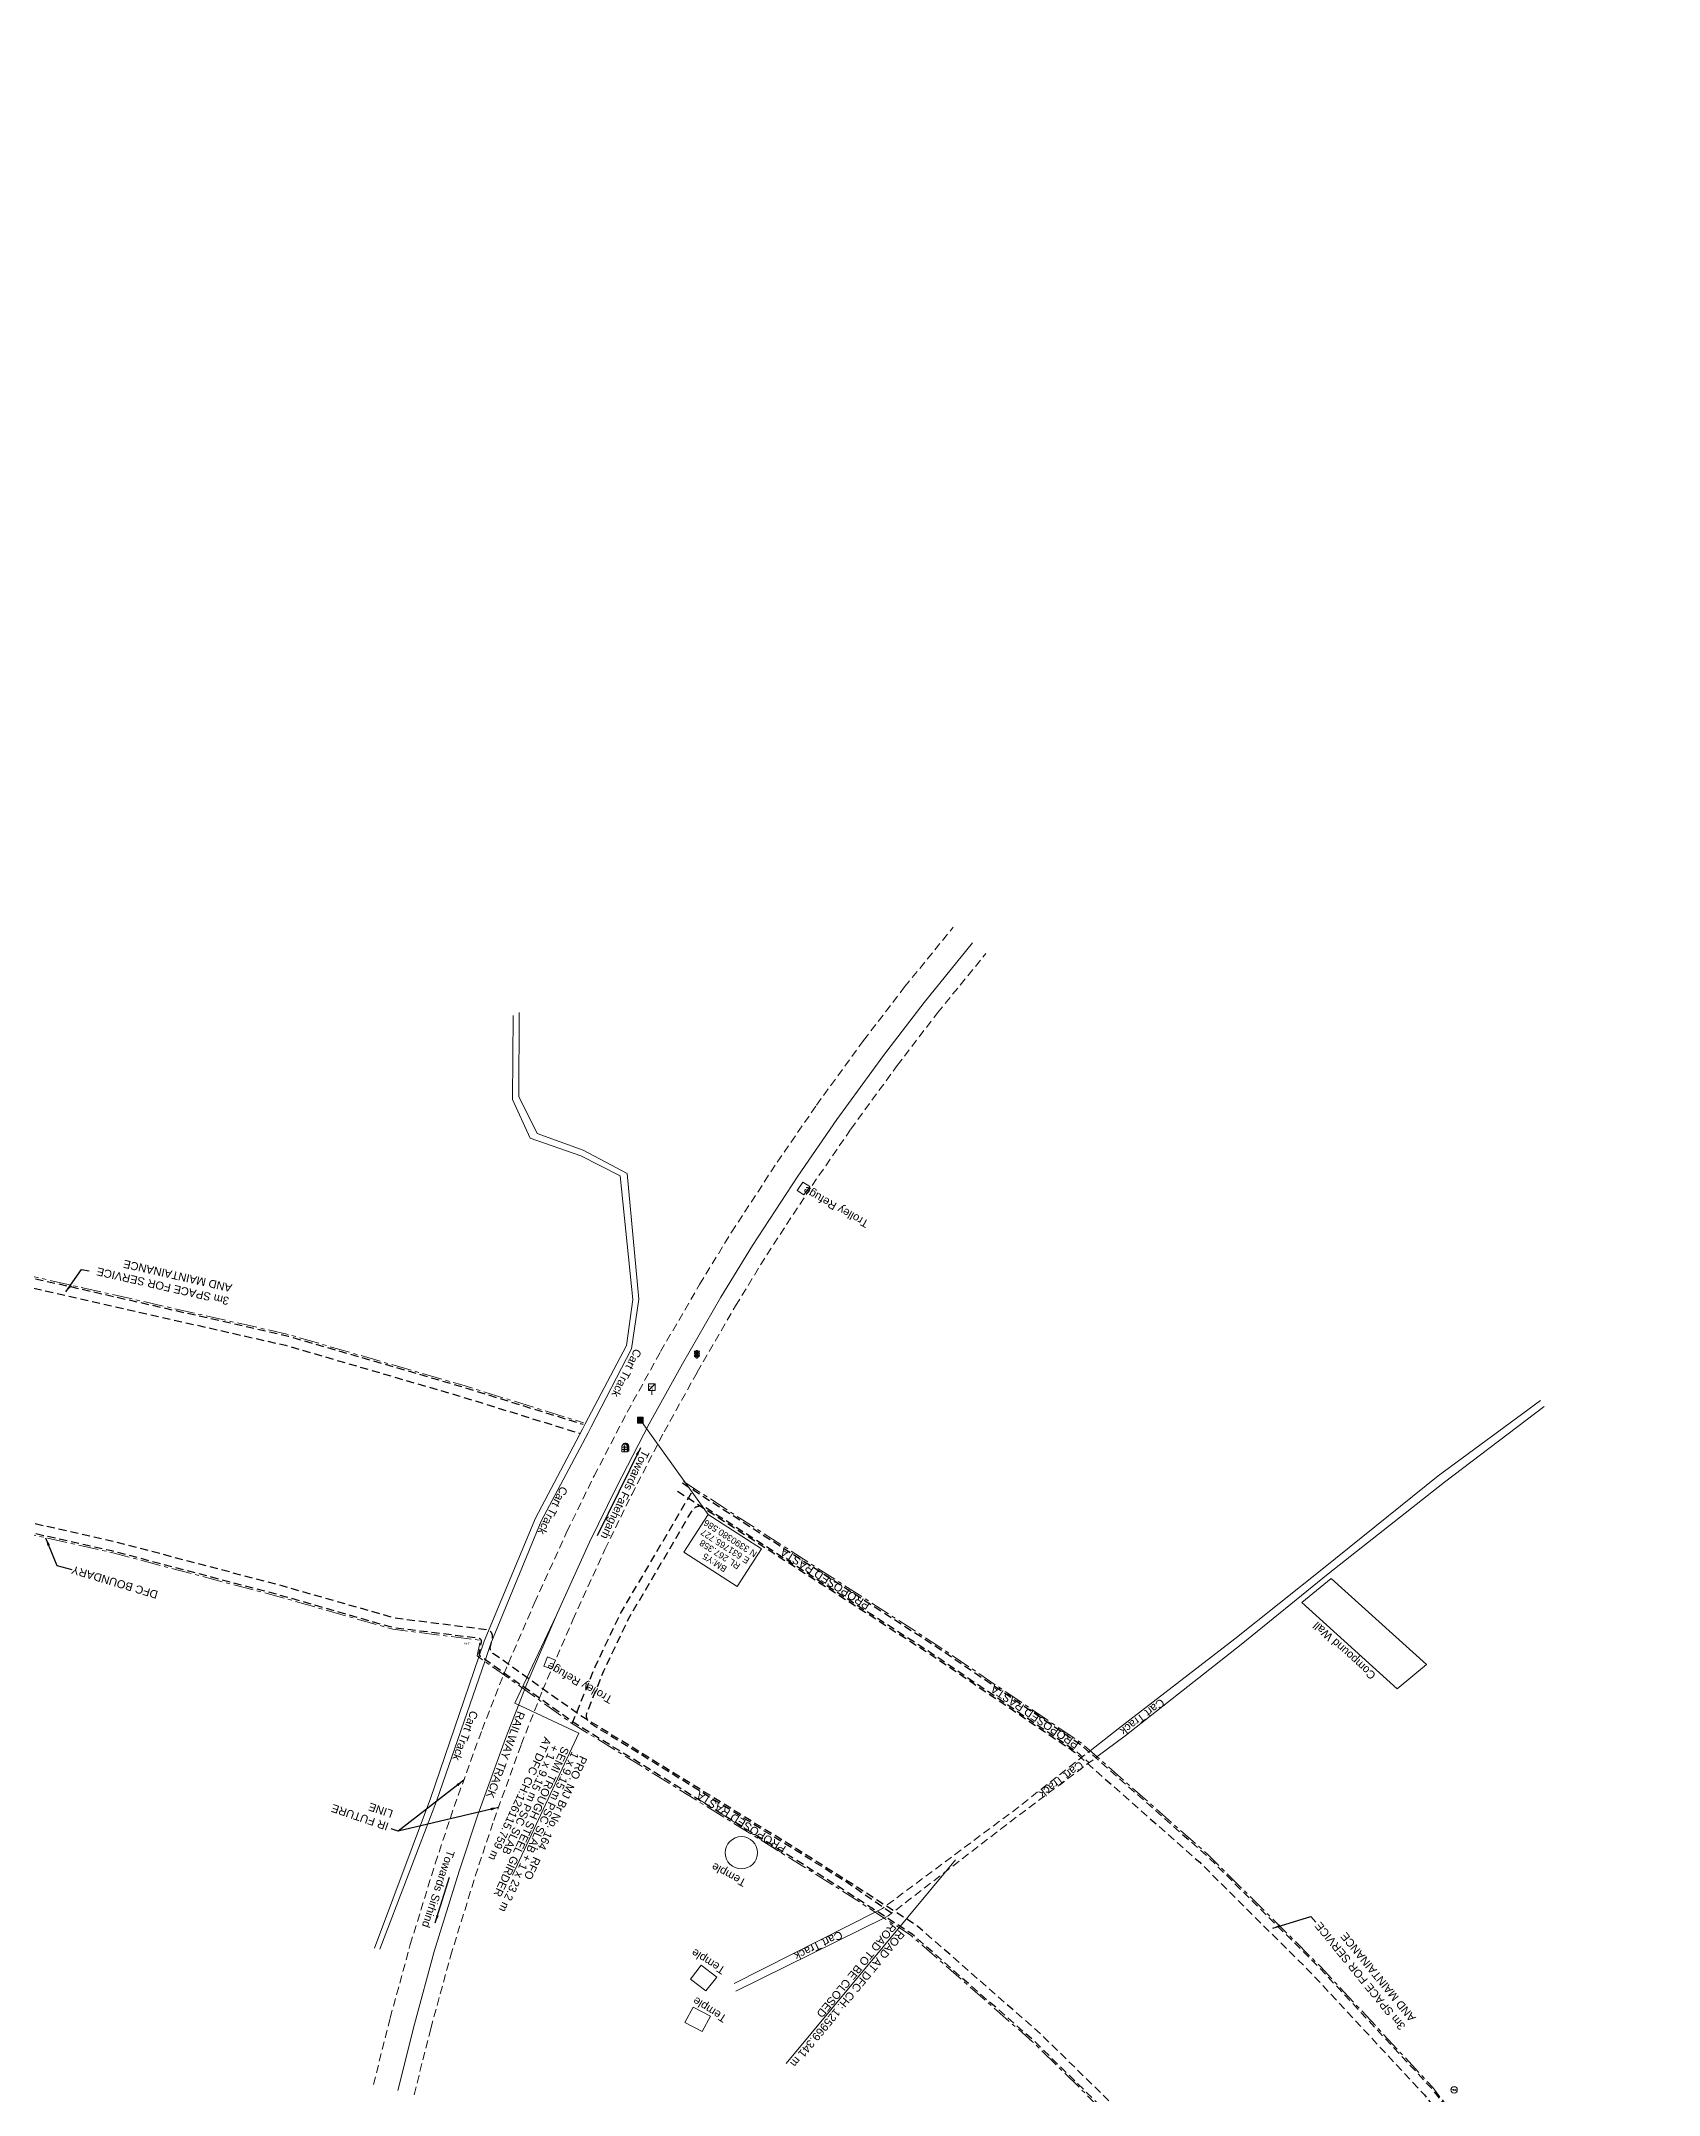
# Model space of a CAD drawing. Header units: metres. Extents: x 628572 to 650094, y 3375792 to 3391117.
# Drawn here: x 631578 to 632084, y 3390170 to 3390811 of the extents above; entities that cross this region are included whole.
import ezdxf
from ezdxf.enums import TextEntityAlignment as Align

# ---------------------------------------------------------------- set-up
doc = ezdxf.new("R2010")
doc.units = ezdxf.units.M
doc.header["$MEASUREMENT"] = 0
doc.linetypes.add('CENTER', pattern=[2, 1.25, -0.25, 0.25, -0.25])
doc.linetypes.add('DASHED', pattern=[0.75, 0.5, -0.25])
for name, color, linetype, lineweight in [('Bench_Mark', 7, 'Continuous', 0), ('BRIDGE DETAILS PLAN', 7, 'Continuous', 0), ('CART_TRACK', 34, 'Continuous', 0), ('COMPOUND_WALL', 8, 'Continuous', 0), ('DFCC BOUNDARY', 6, 'CENTER', 0), ('ELECTRIC_POLE', 251, 'Continuous', 0), ('Existing IR Track', 143, 'Continuous', 0), ('KILOMETER_STONE', 251, 'Continuous', 0), ('LC DETAILS IN PLAN', 7, 'Continuous', 0), ('Religious_Place', 251, 'Continuous', 0), ('SIGNAL_POST', 251, 'Continuous', 0), ('Text', 251, 'Continuous', 0), ('TOPOSTYLEREMARK', 251, 'Continuous', 0), ('TROLLEY_STAND', 7, 'Continuous', 0), ('WL', 7, 'Continuous', 0)]:
    doc.layers.add(name, color=color, linetype=linetype, lineweight=lineweight)
doc.layers.add('PROPOSED ROAD', color=10, linetype='DASHED')
doc.styles.add('CUT-FILL', font='cut-fill.shx', dxfattribs={"height": 2})
doc.styles.add('notes', font='romans.shx', dxfattribs={"height": 2})
doc.styles.get("Standard").update_dxf_attribs({"font": 'arial.ttf'})
doc.styles.add('Text', font='arial.ttf', dxfattribs={"height": 2})
doc.dimstyles.new('ISO-25', dxfattribs={"dimtxt": 2.5, "dimasz": 2.5, "dimexe": 1.25, "dimexo": 0.625, "dimtad": 1, "dimtxsty": 'Standard', "dimcen": 2.5, "dimadec": 0, "dimazin": 0, "dimtfac": 1, "dimtmove": 0, "dimatfit": 3, "dimfxl": 1, "dimarcsym": 0})

# ---------------------------------------------------------------- blocks, each defined once
blk = doc.blocks.new('BM')
blk.add_hatch(color=256).paths.add_polyline_path([(-0.88, -0.88), (-0.88, 0.88), (0.88, 0.88), (0.88, -0.88)])
for p, q in [((0.88, 0.88), (-0.88, 0.88)), ((-0.88, 0.88), (-0.88, -0.88)), ((0.88, -0.88), (0.88, 0.88)), ((-0.88, -0.88), (0.88, -0.88))]:
    blk.add_line(p, q)
blk = doc.blocks.new('EP')
blk.add_hatch(color=8).paths.add_polyline_path([(0.31, -0.24), (0.31, 0), (-0.31, -0.19), (-0.31, 0.07), (-0.93, -0.01), (-0.21, 0.16), (-0.21, -0.05), (0.43, 0.15), (0.41, -0.1), (0.94, -0.01)])
at = {"color": 8}
for p, q in [((-0.93, -0.01), (-0.21, 0.16)), ((-0.31, 0.07), (-0.93, -0.01)), ((-0.31, -0.19), (-0.31, 0.07)), ((0.31, 0), (-0.31, -0.19)), ((-0.21, 0.16), (-0.21, -0.05)), ((-0.21, -0.05), (0.43, 0.15)), ((0.31, -0.24), (0.31, 0)), ((0.43, 0.15), (0.41, -0.1)), ((0.94, -0.01), (0.31, -0.24)), ((0.41, -0.1), (0.94, -0.01))]:
    blk.add_line(p, q, dxfattribs=at)
blk.add_circle((0, 0), 1, dxfattribs=at)
blk = doc.blocks.new('KMS')
blk.add_hatch(color=256).paths.add_polyline_path([(0.84, 1.71), (0.84, 0), (1.28, 0.25), (1.28, 1.71, 0.82134), (-0.65, 2.08, -0.601821)])
at = {"flags": 128}
for points in [[(-0.84, 0), (-0.84, 1.71)], [(-0.84, 1.38), (0.84, 1.38)], [(-0.84, 0.64), (0.84, 0.64)], [(-0.84, 0), (0.84, 0)], [(0.84, 0), (0.84, 1.71)], [(0.84, 0), (1.28, 0.25)], [(1.28, 0.25), (1.28, 1.71)]]:
    blk.add_lwpolyline(points, dxfattribs=at)
for centre, radius, start, end in [((0, 1.5), 0.867, 14.14625, 165.85375), ((0.28, 1.7), 1, 0.48587, 158.66614)]:
    blk.add_arc(centre, radius, start, end)
at = {"style": 'notes'}
for s, p in [('S', (-0.25, 0.09)), ('K', (-0.25, 1.58)), ('M', (-0.25, 0.81))]:
    blk.add_text(s, height=0.391, dxfattribs=at).set_placement(p)
blk = doc.blocks.new('SIG')
for color, points in [(1, [(-0.22, 0.42, 0.180295), (-0.01, 0.33, -0.00255), (0.01, 0.33, -0.00255), (0.02, 0.33, 0.180295), (0.23, 0.42, -0.002654), (0.25, 0.44, 0.184495), (0.33, 0.65, 1.000001), (-0.32, 0.65, 0.184495), (-0.24, 0.44, -0.002654)]), (2, [(0.23, -0.23, -0.002654), (0.25, -0.21, 0.184495), (0.33, 0.01, 1.000001), (-0.32, 0.01, 0.184495), (-0.24, -0.21, -0.002654), (-0.22, -0.23, 0.180295), (-0.01, -0.32, -0.00255), (0.01, -0.32, -0.00255), (0.02, -0.32, 0.180295)]), (3, [(0.23, -0.88, -0.002654), (0.25, -0.86, 0.184495), (0.33, -0.64, 1.000001), (-0.32, -0.64, 0.184495), (-0.24, -0.86, -0.002654), (-0.22, -0.88, 0.395599)])]:
    blk.add_hatch(color=color).paths.add_polyline_path(points)
for p, q in [((-0.31, 0.98), (-0.32, -0.9)), ((0.33, -0.9), (0.32, 0.98))]:
    blk.add_line(p, q)
at = {"flags": 128}
for points in [[(-0.31, 0.98), (-0.81, 0.98, 0.198758), (-0.42, 0.41, 0.003814), (-0.31, 0.39)], [(-0.31, 0.33), (-0.81, 0.33, 0.198758), (-0.42, -0.23, 0.003727), (-0.32, -0.26)], [(0.32, 0.98), (0.82, 0.98, -0.198758), (0.44, 0.41, -0.003814), (0.32, 0.39)], [(0.32, 0.33), (0.82, 0.33, -0.198758), (0.44, -0.23, -0.003727), (0.33, -0.26)], [(-0.32, -0.32), (-0.81, -0.32, 0.198758), (-0.42, -0.88, 0.003639), (-0.32, -0.9)], [(0.33, -0.32), (0.82, -0.32, -0.198758), (0.44, -0.88, -0.003639), (0.33, -0.9)]]:
    blk.add_lwpolyline(points, format="xyb", dxfattribs=at)
for centre, radius, start, end in [((0.01, 0.91), 0.324, 12.40488, 167.59512), ((0.01, 0.81), 0.357, 27.75781, 152.24219), ((0.01, -0.9), 0.324, 181.45715, 358.54285)]:
    blk.add_arc(centre, radius, start, end)
blk = doc.blocks.new('WL')
at = {"layer": 'WL'}
for p, q in [((1.07, 3.42), (-1.06, 3.42)), ((-1.06, 3.42), (-1.06, 1.29)), ((-1.06, 1.29), (1.07, 1.29)), ((0, 1.29), (0, 0)), ((1.07, 1.29), (1.07, 3.42))]:
    blk.add_line(p, q, dxfattribs=at)
at = {"layer": 'WL', "flags": 128}
blk.add_lwpolyline([(-1.06, 1.29), (1.07, 3.42)], dxfattribs=at)
at = {"layer": 'WL', "char_height": 0.739, "attachment_point": 7, "rotation": 180, "line_spacing_factor": 0.6, "style": 'CUT-FILL'}
for s, insert in [('W', (-0.02, 2.94)), ('L', (0.5, 1.93))]:
    blk.add_mtext(s, dxfattribs=dict(at, insert=insert))

msp = doc.modelspace()

# ---------------------------------------------------------------- linework, layer by layer
at = {"layer": 'BRIDGE DETAILS PLAN', "color": 10, "lineweight": 13, "flags": 128}
msp.add_lwpolyline([(631739.4027, 3390319.4649), (631726.5027, 3390292.2075), (631746.4618, 3390282.7616), (631725.7791, 3390238.3916)], dxfattribs=at)
at = {"layer": 'CART_TRACK', "linetype": 'Continuous', "flags": 128}
for points in [[(631725.935, 3390507.035), (631725.81, 3390480.706), (631731.235, 3390468.716), (631747.14, 3390463.152), (631759.421, 3390456.923), (631763.393, 3390418.322), (631761.334, 3390403.891), (631748.5015, 3390379.4685), (631747.618, 3390377.787), (631732.906, 3390349.934), (631716.93, 3390311.563), (631715.245, 3390306.6367), (631700.103, 3390262.366), (631682.604, 3390215.675)], [(631727.868, 3390507.977), (631727.743, 3390481.648), (631733.433, 3390470.181), (631747.868, 3390464.979), (631761.624, 3390457.687), (631765.239, 3390418.401), (631762.958, 3390402.821), (631750.3577, 3390378.5403), (631749.371, 3390376.639), (631734.721, 3390348.982), (631719.019, 3390310.848), (631717.1762, 3390305.5156), (631702, 3390261.601), (631684.283, 3390215.284)], [(631906.2291, 3390277.313), (631914.964, 3390284.182), (631951.424, 3390312.233), (631979.172, 3390334.33), (632014.914, 3390363.192), (632046.944, 3390386.718)], [(631908.3412, 3390275.3899), (631917.183, 3390282.004), (631953.431, 3390310.512), (631980.581, 3390332.608), (632016.912, 3390361.248), (632048.072, 3390384.894)], [(631795.023, 3390204.598), (631839.6711, 3390227.1843)], [(631795.55, 3390202.195), (631842.4453, 3390225.3612)]]:
    msp.add_lwpolyline(points, dxfattribs=at)
at = {"layer": 'CART_TRACK', "color": 88, "linetype": 'DASHED', "ltscale": 5, "flags": 128}
for points in [[(631839.6711, 3390227.1843), (631841.329, 3390228.023), (631882.883, 3390258.954), (631906.2261, 3390277.3107)], [(631842.4453, 3390225.3612), (631843.129, 3390225.699), (631883.97, 3390257.159), (631908.3412, 3390275.3899)]]:
    msp.add_lwpolyline(points, dxfattribs=at)
at = {"layer": 'COMPOUND_WALL', "linetype": 'Continuous', "flags": 128}
msp.add_lwpolyline([(631981.548, 3390331.147), (631972.336, 3390323.592), (632002.118, 3390296.699), (632011.33, 3390304.254), (631981.548, 3390331.147)], close=True, dxfattribs=at)
at = {"layer": 'DFCC BOUNDARY', "ltscale": 5, "flags": 128}
msp.add_lwpolyline([(632010.7595, 3390041.4396, 0.03442009), (631982.0418, 3390082.6567), (631954.44, 3390118.076), (631922.853, 3390152.492), (631888.23, 3390186.415), (631850.3314, 3390219.576), (631828.7449, 3390233.5566), (631812.9358, 3390243.4737), (631768.9652, 3390270.6988), (631744.7211, 3390285.6064), (631714.715, 3390306.956), (631715.714, 3390311.834), (631688.397, 3390315.254), (631652.8489, 3390325.4369), (631600.456, 3390339.239), (631546.824, 3390351.25), (631506.586, 3390357.478), (631456.87, 3390359.239), (631406.682, 3390355.992), (631355.792, 3390351.484), (631315.981, 3390344.516), (631272.457, 3390335.043), (631224.59, 3390318.858), (631179.854, 3390301.171), (631137.906, 3390281.13), (631096.41, 3390256.134), (631060.296, 3390228.668), (631020.829, 3390197.37), (630985.422, 3390169.361), (630916.101, 3390101.725), (630878.174, 3390064.552), (630840.454, 3390028.755), (630807.554, 3389995.169), (630773.622, 3389959.264), (630737.878, 3389923.804), (630717.31, 3389899.033), (630685.025, 3389871.141), (630648.509, 3389827.527), (630585.336, 3389778.704), (630551.0755, 3389750.0171), (630518.302, 3389723.414), (630488.859, 3389702.461), (630383.624, 3389652.703), (630303.035, 3389618.511), (630249.782, 3389610.063), (630182.214, 3389603.786), (630150.901, 3389596.66), (630085.517, 3389590.641), (630054.505, 3389591.943), (630017.486, 3389596.698), (629879.579, 3389628.87), (629848.683, 3389646.13), (629811.335, 3389654.539), (629780.734, 3389661.6043), (629751.82, 3389677.798), (629651.602, 3389677.728), (629608.165, 3389733.184), (629531.393, 3389831.855), (629514.595, 3389854.153), (629500.656, 3389871.528), (629485.259, 3389891.81), (629454.846, 3389931.12), (629439.256, 3389950.825), (629420.802, 3389953.601), (629411.457, 3389971.874), (629399.766, 3389994.428), (629379.244, 3390039.872), (629370.655, 3390063.016), (629361.908, 3390086.651), (629349.795, 3390109.884), (629338.606, 3390130.978), (629327.071, 3390153.464), (629315.503, 3390175.395), (629306.679, 3390199.833), (629295.986, 3390221.332), (629286.539, 3390242.054), (629270.667, 3390277.988), (629259.844, 3390300.09), (629248.841, 3390323.811), (629238.196, 3390347.19), (629227.855, 3390370.367), (629217.988, 3390391.943), (629207.469, 3390414.778), (629177.016, 3390483.732), (629157.928, 3390529.57), (629148.13, 3390553.023), (629111.523, 3390617.22), (629091.99, 3390639.032), (629073.634, 3390659.377), (629057.114, 3390679.375), (629042.813, 3390701.356), (629027.127, 3390721.754), (628993.785, 3390758.757), (628993.785, 3390758.757), (628993.785, 3390758.757), (628955.39, 3390792.723)], format="xyb", dxfattribs=at)
for points in [[(631151.058, 3390376.073), (631196.768, 3390394.002), (631250.916, 3390412.48), (631301.175, 3390423.186), (631359.103, 3390431.917), (631401.338, 3390436.156), (631453.48, 3390439.27), (631506.357, 3390437.553), (631563.327, 3390428.329), (631655.751, 3390407.349), (631709.586, 3390391.68), (631747.941, 3390379.77)], [(631779.179, 3390361.372), (631858.373, 3390310.308), (631903.54, 3390279.672), (631942.867, 3390245.029), (631978.184, 3390209.902), (632013.342, 3390172.068), (632046.284, 3390129.359), (632042.311, 3390126.838), (632070.366, 3390085.466), (632083.9368, 3390055.8441)]]:
    msp.add_lwpolyline(points, dxfattribs=at)
at = {"layer": 'Existing IR Track', "color": 190, "linetype": 'DASHED', "ltscale": 5}
for points in [[(631682.3281, 3390173.0442), (631687.5583, 3390193.8651), (631693.8377, 3390216.7579), (631701.6328, 3390242.1119), (631707.5412, 3390259.8464), (631716.259, 3390283.9293), (631723.0254, 3390301.1832), (631732.6687, 3390323.5469), (631742.7884, 3390345.7886), (631751.2942, 3390363.2038), (631761.5901, 3390383.1065), (631772.0491, 3390402.0034), (631784.1945, 3390422.9962), (631794.1749, 3390439.2772), (631808.4753, 3390461.1826), (631820.7473, 3390479.0099), (631835.4433, 3390499.2036), (631848.2613, 3390515.9169), (631863.4667, 3390534.6072)], [(631695.0334, 3390169.8526), (631700.2291, 3390190.5363), (631706.4181, 3390213.0995), (631714.1095, 3390238.1162), (631719.9163, 3390255.5459), (631728.5179, 3390279.3076), (631735.1413, 3390296.1969), (631744.6465, 3390318.2403), (631754.6381, 3390340.2005), (631762.9989, 3390357.3189), (631773.1408, 3390376.9239), (631783.4504, 3390395.5509), (631795.4501, 3390416.2918), (631805.2461, 3390432.272), (631819.3569, 3390453.887), (631831.4404, 3390471.4404), (631845.9384, 3390491.362), (631858.5418, 3390507.7955), (631873.6286, 3390526.3401)]]:
    msp.add_lwpolyline(points, dxfattribs=at)
at = {"layer": 'Existing IR Track'}
msp.add_lwpolyline([(631689.8931, 3390171.1439), (631695.1028, 3390191.883), (631701.3283, 3390214.5796), (631709.0617, 3390239.7328), (631714.9096, 3390257.2858), (631723.5582, 3390281.1774), (631730.2395, 3390298.2143), (631739.8005, 3390320.3872), (631749.8439, 3390342.4613), (631758.2634, 3390359.6998), (631768.4676, 3390379.4252), (631778.8377, 3390398.1615), (631790.8963, 3390419.0043), (631800.7669, 3390435.1061), (631814.9544, 3390456.8386), (631827.1141, 3390474.5029), (631841.6923, 3390494.5346), (631854.3825, 3390511.0812), (631869.5173, 3390529.6848)], dxfattribs=at)
at = {"layer": 'LC DETAILS IN PLAN', "color": 10, "lineweight": 13, "flags": 128}
msp.add_lwpolyline([(631811.2805, 3390179.5519), (631864.1754, 3390243.2631)], dxfattribs=at)
at = {"layer": 'PROPOSED ROAD', "ltscale": 5, "flags": 128}
for points in [[(629057.6294, 3390809.4761), (629103.1243, 3390755.6951), (629117.1143, 3390734.8735), (629132.7024, 3390714.2134), (629147.637, 3390694.1988), (629160.649, 3390671.9167), (629173.2115, 3390650.481), (629185.9196, 3390626.9507), (629197.586, 3390604.9793), (629224.9423, 3390510.5707), (629239.1267, 3390489.5561), (629278.4998, 3390417.2312), (629303.3421, 3390371.0532), (629313.4114, 3390347.7835), (629360.8121, 3390247.7092), (629370.5872, 3390226.5765), (629381.496, 3390199.7907), (629389.5683, 3390179.0297), (629391.0969, 3390174.3999), (629454.6342, 3390045.9589), (629463.0976, 3390028.9162), (629470.417, 3390014.4574), (629475.3606, 3390004.9517), (629480.4195, 3389995.5044), (629481.689, 3389993.1933, 0.02393733), (629516.1848, 3389936.9533), (629525.7916, 3389931.8277), (629557.6229, 3389906.2278), (629567.3959, 3389892.1053), (629577.0851, 3389878.1319), (629592.7058, 3389857.6977), (629608.8557, 3389838.3795), (629662.6716, 3389800.437), (629715.0054, 3389775.0366), (629736.2032, 3389761.9152), (629757.9616, 3389748.894, 0.1101048), (629758.7877, 3389748.6203), (629799.1323, 3389744.547, -0.34285059), (629800.9093, 3389742.854), (629802.9947, 3389728.9626, 0.28359056), (629804.3501, 3389727.3588), (629825.2139, 3389720.5269), (629845.3031, 3389719.2986, -0.39397035), (629847.1809, 3389717.3194), (629847.2018, 3389714.8718, 0.36258165), (629848.8616, 3389712.918), (629881.5305, 3389707.2798), (629916.1345, 3389696.7884), (629983.5011, 3389679.9563), (630016.547, 3389675.5034), (630051.7366, 3389669.8371), (630147.773, 3389669.815), (630184.2636, 3389674.0276), (630220.961, 3389678.5461), (630251.6616, 3389684.3595), (630280.9845, 3389691.4547), (630304.8409, 3389696.0433), (630341.3834, 3389708.5564), (630363.3381, 3389719.6634), (630388.8287, 3389732.4992), (630428.2531, 3389752.1165), (630463.6034, 3389769.3674), (630493.5499, 3389790.0612), (630520.737, 3389808.7128), (630538.4947, 3389827.4619), (630555.2551, 3389844.7372), (630578.9003, 3389869.4761), (630612.4978, 3389907.6789, -0.36630982), (630615.0537, 3389908.0579), (630620.559, 3389904.644, 0.3752525), (630623.1557, 3389905.0708), (630683.647, 3389978.3789), (630718.5927, 3390011.7839), (630753.6867, 3390049.5684), (630791.7396, 3390088.0146), (630827.064, 3390122.2829), (630861.6216, 3390155.8563), (630896.8677, 3390192.1025), (630936.4344, 3390228.3469), (630975.0143, 3390258.512), (631013.3209, 3390289.1142), (631060.2803, 3390323.2809), (631104.9433, 3390349.3385), (631152.3561, 3390372.8225), (631197.9728, 3390390.715), (631251.8491, 3390409.1002), (631301.801, 3390419.7408), (631359.5388, 3390428.4432), (631401.6172, 3390432.6664), (631453.5276, 3390435.7666), (631506.0191, 3390434.0621), (631562.6593, 3390424.8915), (631654.8738, 3390403.9591), (631708.5779, 3390388.3282), (631746.9031, 3390376.4274)], [(629059.9198, 3390811.4137), (629105.5219, 3390757.5059), (629119.5586, 3390736.6148), (629135.1021, 3390716.0139), (629150.1424, 3390695.8575), (629163.2384, 3390673.4315), (629175.8262, 3390651.9527), (629188.5642, 3390628.367), (629200.3811, 3390606.1122), (629227.6926, 3390511.8584), (629241.6932, 3390491.116), (629281.1383, 3390418.659), (629306.0446, 3390372.3619), (629316.1445, 3390349.0216), (629363.5292, 3390248.981), (629373.3393, 3390227.7726), (629384.2834, 3390200.9001), (629392.3926, 3390180.0443), (629393.8794, 3390175.5409), (629457.3221, 3390047.2912), (629465.7794, 3390030.2608), (629473.0862, 3390015.8271), (629478.0138, 3390006.3519), (629483.0566, 3389996.9348), (629484.3184, 3389994.6377, 0.02366856), (629518.2492, 3389939.2522), (629527.4522, 3389934.342), (629559.8421, 3389908.2928), (629569.8628, 3389893.8125), (629579.5107, 3389879.8986), (629595.0494, 3389859.5717), (629610.9054, 3389840.6051), (629664.201, 3389803.0294), (629716.4536, 3389777.6684), (629737.763, 3389764.4779), (629759.1196, 3389751.6972, 0.1101048), (629759.5327, 3389751.5603), (629802.5261, 3389747.2196, -0.34285059), (629803.4146, 3389746.3731), (629805.7783, 3389730.6279, 0.28359056), (629806.456, 3389729.826), (629825.7814, 3389723.4978), (629849.21, 3389722.0653, -0.39397035), (629850.149, 3389721.0757), (629850.1875, 3389716.5672, 0.36258165), (629851.0173, 3389715.5903), (629882.2235, 3389710.2045), (629916.9338, 3389699.6809), (629984.0667, 3389682.9072), (630016.9859, 3389678.4713), (630051.9769, 3389672.837), (630147.6007, 3389672.815), (630183.9082, 3389677.0065), (630220.4981, 3389681.5117), (630251.0294, 3389687.2931), (630280.3481, 3389694.3872), (630304.0678, 3389698.9496), (630340.2148, 3389711.3272), (630361.9863, 3389722.3416), (630387.4858, 3389735.1819), (630426.927, 3389754.8075), (630462.0842, 3389771.9642), (630491.8486, 3389792.5322), (630518.7776, 3389811.0067), (630536.329, 3389829.538), (630553.0942, 3389846.8182), (630576.6886, 3389871.504), (630612.4803, 3389912.2017, -0.36630982), (630613.7582, 3389912.3912), (630620.6553, 3389908.1142, 0.3752525), (630621.9536, 3389908.3276), (630681.4459, 3389980.425), (630716.4552, 3390013.8908), (630751.521, 3390051.6449), (630789.6288, 3390090.1467), (630824.9751, 3390124.4361), (630859.5005, 3390157.9783), (630894.7774, 3390194.2561), (630934.4943, 3390230.6381), (630973.154, 3390260.8657), (631011.5013, 3390291.5003), (631058.6378, 3390325.7958), (631103.52, 3390351.9814), (631151.1403, 3390375.5682), (631196.9401, 3390393.5324), (631251.0493, 3390411.9972), (631301.2644, 3390422.6938), (631359.1653, 3390431.4207), (631401.3779, 3390435.6575), (631453.4868, 3390438.7695), (631506.3087, 3390437.0543), (631563.2316, 3390427.8379), (631655.6257, 3390406.8647), (631709.442, 3390391.2012), (631747.7927, 3390379.2925)], [(632011.1884, 3390041.6966, 0.03441746), (631982.4338, 3390082.9671), (631954.822, 3390118.3992), (631923.2124, 3390152.8399), (631888.5699, 3390186.782), (631850.6335, 3390219.976), (631829.0137, 3390233.9782), (631813.2003, 3390243.898), (631769.2277, 3390271.1243), (631744.9973, 3390286.0235), (631715.8007, 3390306.7971, -0.29688668), (631715.4008, 3390307.8126), (631716.0954, 3390311.2044, 0.43708595), (631715.24, 3390312.3972), (631688.4975, 3390315.7453), (631652.9814, 3390325.9191), (631600.5744, 3390339.7249), (631546.917, 3390351.7416), (631506.6333, 3390357.9766), (631456.8627, 3390359.7396), (631406.6438, 3390356.4906), (631355.7267, 3390351.9802), (631315.8847, 3390345.0067), (631272.3233, 3390335.5256), (631224.4179, 3390319.3276), (631179.6541, 3390301.6296), (631137.6687, 3390281.5708), (631096.1288, 3390256.5483), (631059.9893, 3390229.0629), (631020.5186, 3390197.762), (630985.0914, 3390169.737), (630915.7514, 3390102.0825), (630877.8269, 3390064.9119), (630840.1032, 3390029.1114), (630807.1937, 3389995.5157), (630773.2641, 3389959.6133), (630737.5087, 3389924.142), (630716.9518, 3389899.3843), (630684.6676, 3389871.4929), (630648.1604, 3389827.8895), (630585.0225, 3389779.0936), (630550.7575, 3389750.4029), (630517.9992, 3389723.8122), (630488.6052, 3389702.8941), (630383.4194, 3389653.1593), (630302.8961, 3389618.9952), (630249.7196, 3389610.5594), (630182.1351, 3389604.2808), (630150.8223, 3389597.1549), (630085.5045, 3389591.142), (630054.5474, 3389592.4417), (630017.5749, 3389597.1907), (629879.7613, 3389629.3409), (629848.8636, 3389646.6019), (629811.4462, 3389655.0265), (629780.916, 3389662.0755), (629751.9503, 3389678.2981), (629652.8202, 3389678.2289, -0.23072802), (629651.2443, 3389678.9956), (629608.5591, 3389733.4917), (629531.79, 3389832.159), (629514.9898, 3389854.4599), (629501.0502, 3389871.8357), (629485.6559, 3389892.1141), (629455.2398, 3389931.4281), (629439.5256, 3389951.2901), (629422.1458, 3389953.9045, -0.24173877), (629420.6627, 3389954.9716), (629411.9015, 3389972.1029), (629400.2161, 3389994.6461), (629379.7068, 3390040.0621), (629371.1238, 3390063.19), (629362.366, 3390086.8542), (629350.2375, 3390110.1167), (629339.0493, 3390131.2093), (629327.5146, 3390153.6948), (629315.9615, 3390175.5975), (629307.1395, 3390200.0299), (629296.4374, 3390221.5471), (629286.9952, 3390242.2587), (629271.1204, 3390278.199), (629260.2954, 3390300.3052), (629249.2953, 3390324.0198), (629238.6518, 3390347.3955), (629228.3107, 3390370.5728), (629218.4424, 3390392.1516), (629207.9248, 3390414.9836), (629177.4755, 3390483.9291), (629158.3895, 3390529.7625), (629148.5795, 3390553.244), (629111.931, 3390617.5139), (629092.3619, 3390639.3663), (629074.0125, 3390659.7038), (629057.5176, 3390679.6715), (629043.2214, 3390701.6452), (629027.5115, 3390722.0742), (628994.1375, 3390759.1127), (628955.7213, 3390793.0975)], [(632013.762, 3390043.2382, 0.0344018), (631984.786, 3390084.8293), (631957.114, 3390120.3387), (631925.3688, 3390154.927), (631890.609, 3390188.9841), (631852.4461, 3390222.3763), (631830.6263, 3390236.5081), (631814.7871, 3390246.444), (631770.8031, 3390273.6774), (631746.6545, 3390288.5263), (631719.6622, 3390307.7315, -0.29688668), (631718.8624, 3390309.7624), (631719.468, 3390312.7198, 0.43708595), (631717.7572, 3390315.1055), (631689.1005, 3390318.6932), (631653.7767, 3390328.8119), (631601.2845, 3390342.6401), (631547.4748, 3390354.6909), (631506.9168, 3390360.9685), (631456.8188, 3390362.743), (631406.4146, 3390359.482), (631355.335, 3390354.9572), (631315.3068, 3390347.9512), (631271.5214, 3390338.4213), (631223.3853, 3390322.1453), (631178.4545, 3390304.3813), (631136.2448, 3390284.2153), (631094.4419, 3390259.0344), (631058.149, 3390231.4324), (631018.6559, 3390200.1137), (630983.1079, 3390171.9931), (630913.6539, 3390104.2274), (630875.7442, 3390067.0713), (630837.9984, 3390031.2498), (630805.0318, 3389997.5958), (630771.117, 3389961.709), (630735.2931, 3389926.1698), (630714.8025, 3389901.4919), (630682.5229, 3389873.6046), (630646.0688, 3389830.0645), (630583.1415, 3389781.4315), (630548.849, 3389752.7177), (630516.1823, 3389726.2013), (630487.0824, 3389705.4925), (630382.1919, 3389655.8974), (630302.0629, 3389621.9006), (630249.3455, 3389613.5375), (630181.6614, 3389607.2497), (630150.3499, 3389600.1241), (630085.4296, 3389594.1478), (630054.8019, 3389595.4336), (630018.1081, 3389600.1468), (629880.855, 3389632.1663), (629850.2001, 3389649.2916, 0.07212444), (629849.664, 3389649.4967), (629812.1131, 3389657.9514), (629782.0083, 3389664.9022), (629753.1882, 3389681.0432, 0.12850911), (629752.2096, 3389681.2983), (629654.2803, 3389681.2299, -0.23072802), (629652.7044, 3389681.9966), (629610.9239, 3389735.3377), (629534.1721, 3389833.9828), (629517.3584, 3389856.3016), (629503.4154, 3389873.6816), (629488.037, 3389893.939), (629457.6026, 3389933.2767), (629441.6333, 3389953.4611, 0.19028664), (629440.3624, 3389954.198), (629424.1154, 3389956.642, -0.24173877), (629422.6322, 3389957.7091), (629414.5688, 3389973.4762), (629402.9169, 3389995.9547), (629382.4834, 3390041.2027), (629373.9363, 3390064.2337), (629365.1137, 3390088.0731), (629352.8928, 3390111.5131), (629341.7092, 3390132.5969), (629330.176, 3390155.0793), (629318.7123, 3390176.8126), (629309.9025, 3390201.2112), (629299.1461, 3390222.8377), (629289.7322, 3390243.4871), (629273.8407, 3390279.4653), (629263.0036, 3390301.5962), (629252.0212, 3390325.2726), (629241.3869, 3390348.6283), (629231.0447, 3390371.8079), (629221.1689, 3390393.403), (629210.6595, 3390416.2173), (629180.2327, 3390485.1119), (629161.1583, 3390530.9173), (629151.2768, 3390554.5703), (629114.3789, 3390619.2774), (629094.593, 3390641.3718), (629076.2838, 3390661.6649), (629059.9392, 3390681.4506), (629045.6715, 3390703.3803), (629029.8184, 3390723.9956), (628996.2525, 3390761.2471), (628957.7091, 3390795.3444)], [(631844.2052, 3390226.528), (631830.332, 3390236.1024), (631814.5226, 3390246.0197), (631770.5405, 3390273.2519), (631750.3209, 3390285.6849, -0.3658966), (631749.1103, 3390289.3631), (631754.3207, 3390302.2744), (631762.0229, 3390318.5274), (631781.894, 3390352.3347, -0.42637041), (631786.1061, 3390353.3359), (631856.7179, 3390307.8056), (631901.6992, 3390277.2956), (631905.9193, 3390273.5781)]]:
    msp.add_lwpolyline(points, format="xyb", dxfattribs=at)
for points in [[(631744.4399, 3390285.8065), (631751.5718, 3390303.4792), (631759.3691, 3390319.9327), (631782.4763, 3390359.2459)], [(631778.908, 3390360.9518), (631858.0972, 3390309.8909), (631903.2332, 3390279.2759), (631942.5251, 3390244.6638), (631977.8244, 3390209.5544), (632012.9601, 3390171.7445), (632040.5671, 3390135.9522), (632040.5899, 3390128.4852), (632069.9288, 3390085.2199), (632083.4823, 3390055.6359)], [(631777.2823, 3390358.4305), (631856.4421, 3390307.3886), (631901.3924, 3390276.8995), (631940.474, 3390242.4727), (631975.667, 3390207.469), (632010.6687, 3390169.8032), (632037.5702, 3390134.9256), (632037.5927, 3390127.5598), (632067.3055, 3390083.7431), (632080.7549, 3390054.3864)]]:
    msp.add_lwpolyline(points, dxfattribs=at)
at = {"layer": 'Religious_Place', "linetype": 'Continuous', "flags": 128}
for points in [[(631786.208, 3390202.286), (631789.611, 3390206.557), (631784.748, 3390210.275), (631781.34, 3390205.9977), (631786.208, 3390202.286)], [(631785.0565, 3390189.6308), (631787.675, 3390194.423), (631782.2454, 3390197.25), (631779.6231, 3390192.4507), (631785.0565, 3390189.6308)]]:
    msp.add_lwpolyline(points, close=True, dxfattribs=at)
at = {"layer": 'Religious_Place', "linetype": 'Continuous'}
msp.add_circle((631797.2637, 3390245.4436), 5.0363, dxfattribs=at)
at = {"layer": 'TOPOSTYLEREMARK'}
msp.add_line((631765.727, 3390380.586), (631786.8688, 3390351.1269), dxfattribs=at)
at = {"layer": 'TOPOSTYLEREMARK', "linetype": 'Continuous', "flags": 128}
msp.add_lwpolyline([(631803.523, 3390340.3719), (631795.9281, 3390328.6111), (631779.2739, 3390339.3661), (631786.8688, 3390351.1269), (631803.523, 3390340.3719)], close=True, dxfattribs=at)
at = {"layer": 'TROLLEY_STAND', "linetype": 'Continuous', "flags": 128}
for points in [[(631816.481, 3390454.971), (631818.628, 3390453.565), (631816.819, 3390450.992), (631814.6985, 3390452.3174), (631816.481, 3390454.971)], [(631739.165, 3390305.578), (631736.724, 3390306.684), (631735.527, 3390303.769), (631738.0189, 3390302.8696), (631739.165, 3390305.578)]]:
    msp.add_lwpolyline(points, dxfattribs=at)

# ---------------------------------------------------------------- block references
at = {"layer": 'Bench_Mark', "linetype": 'Continuous'}
for p in [(631765.659, 3390380.507), (631765.72, 3390380.593), (631765.724, 3390380.583)]:
    msp.add_blockref('BM', p, dxfattribs=at)
at = {"layer": 'ELECTRIC_POLE', "linetype": 'Continuous'}
msp.add_blockref('EP', (632019.942, 3390171.361), dxfattribs=at)
at = {"layer": 'KILOMETER_STONE', "linetype": 'Continuous'}
msp.add_blockref('KMS', (631760.797, 3390370.738), dxfattribs=at)
at = {"layer": 'SIGNAL_POST', "linetype": 'Continuous'}
msp.add_blockref('SIG', (631783.36, 3390401.132), dxfattribs=at)
at = {"layer": 'WL', "linetype": 'Continuous'}
msp.add_blockref('WL', (631769.281, 3390388.516), dxfattribs=at)

# ---------------------------------------------------------------- texts
at = {"layer": 'BRIDGE DETAILS PLAN', "color": 10}
for s, p in [('AT DFC CH:126115.759 m', (631735.73, 3390281.8356)), ('SEMI TROUGH STEEL GIRDER ', (631741.2748, 3390278.8942)), ('1 x 9.15 m PSC SLAB + 1 x 23.2 m ', (631744.3449, 3390277.2569)), (' + 1 x 9.15 m PSC SLAB', (631738.5024, 3390280.3649)), ('PRO. MJ Br No. 164,  RFO', (631746.9458, 3390275.9586))]:
    msp.add_text(s, height=2.5, rotation=245.1813595, dxfattribs=at).set_placement(p)
at = {"layer": 'CART_TRACK', "linetype": 'Continuous'}
for rotation, p in [(243.0662126, (631763.9884, 3390403.139)), (243.0662126, (631740.9327, 3390360.1512)), (249.0673408, (631712.7644, 3390290.0727)), (217.1933178, (631928.2835, 3390293.7777)), (206.2893468, (631828.1124, 3390221.1578))]:
    msp.add_text('Cart Track', height=2.5, rotation=rotation, dxfattribs=at).set_placement(p)
at = {"layer": 'CART_TRACK', "color": 88, "linetype": 'DASHED', "ltscale": 5}
msp.add_text('Cart Track', height=2.5, rotation=217.1933178, dxfattribs=at).set_placement((631902.9612, 3390274.2315))
at = {"layer": 'DFCC BOUNDARY', "linetype": 'Continuous', "ltscale": 5}
msp.add_text('DFC BOUNDARY', height=2.5, rotation=163.3256863, dxfattribs=at).set_placement((631588.0842, 3390333.9431), align=Align.MIDDLE_RIGHT)
at = {"layer": 'Existing IR Track', "style": 'Text'}
for s, rotation, p in [('Towards Fatehgarh', 244.2532587, (631766.3825, 3390371.454)), ('Towards Sirhind', 251.5497289, (631705.386, 3390246.4911, -0.0736))]:
    msp.add_text(s, height=2.5, rotation=rotation, dxfattribs=at).set_placement(p)
at = {"layer": 'Existing IR Track', "color": 7, "style": 'Text'}
msp.add_text('RAILWAY TRACK', height=2.5, rotation=249.7045127, dxfattribs=at).set_placement((631727.3906, 3390289.8692))
at = {"layer": 'Existing IR Track', "color": 190, "ltscale": 5, "insert": (631686.4981, 3390252.3203), "char_height": 2.5, "width": 25.09653, "attachment_point": 1, "rotation": 161.1532454}
msp.add_mtext('IR FUTURE LINE', dxfattribs=at)
at = {"layer": 'KILOMETER_STONE'}
msp.add_text('KMS2', height=0.5, dxfattribs=at).set_placement((631710.7073, 3390310.5438))
at = {"layer": 'LC DETAILS IN PLAN', "color": 10}
for s, p in [('ROAD AT DFC CH: 125969.341 m', (631846.5712, 3390221.4358)), ('ROAD TO BE CLOSED', (631843.9554, 3390223.7073))]:
    msp.add_text(s, height=2.5, rotation=230.5953894, dxfattribs=at).set_placement(p)
at = {"layer": 'PROPOSED ROAD', "ltscale": 5}
for rotation, p in [(147.211112, (631837.6959, 3390323.3066)), (145.7444478, (631903.0205, 3390279.8022)), (147.211112, (631811.4411, 3390247.2416))]:
    msp.add_text('PROPOSED RASTA', height=2.5, rotation=rotation, dxfattribs=at).set_placement(p)
at = {"layer": 'PROPOSED ROAD', "linetype": 'Continuous', "lineweight": 0, "char_height": 2.5, "attachment_point": 1}
for insert, rotation in [((631636.8371, 3390416.4885), 167.1539213), ((632002.9717, 3390189.7425), 129.1904016)]:
    msp.add_mtext_dynamic_manual_height_columns('3m SPACE FOR SERVICE AND MAINTAINANCE', width=42.623759, gutter_width=12.5, heights=[0], dxfattribs=dict(at, insert=insert, rotation=rotation))
at = {"layer": 'Text', "style": 'Text'}
for p in [(631837.3191, 3390442.7362), (631757.2873, 3390294.0665)]:
    msp.add_text('Trolley Refuge', height=2.5, rotation=151.0782199, dxfattribs=at).set_placement(p)
at = {"layer": 'Text'}
for s, rotation, p in [('Compound Wall', 137.9181184, (631995.698, 3390301.1656)), ('Temple', 151.4540719, (631799.0465, 3390236.8676)), ('Temple', 147.767329, (631792.5039, 3390209.3926)), ('Temple', 147.767329, (631792.9443, 3390194.3243))]:
    msp.add_text(s, height=2.5, rotation=rotation, dxfattribs=at).set_placement(p)
at = {"layer": 'TOPOSTYLEREMARK'}
for s, p in [('N 3390380.586', (631793.7943, 3390343.6386)), ('RL 267.358', (631790.5393, 3390338.5982)), ('E 631765.727', (631792.1668, 3390341.1184)), ('BM:Y5', (631788.9118, 3390336.078))]:
    msp.add_text(s, height=2, rotation=147.1463717, dxfattribs=at).set_placement(p, align=Align.MIDDLE_CENTER)

# ---------------------------------------------------------------- leaders
at = {"layer": 'DFCC BOUNDARY', "linetype": 'Continuous', "lineweight": 0, "ltscale": 5}
msp.add_leader([(631579.9056, 3390343.8413), (631583.4178, 3390335.1704), (631588.0842, 3390333.9431)], dimstyle='ISO-25', override={"dimtxt": 3, "dimtad": 0, "dimdec": 3, "dimzin": 2, "dimtdec": 3}, dxfattribs=at)
at = {"layer": 'Existing IR Track'}
for points in [[(631765.7604, 3390371.9875, 0.0001), (631752.2145, 3390344.4139, 0.0001)], [(631701.6258, 3390223.5019, 267.9787), (631706.0308, 3390237.8292, 267.9787)]]:
    msp.add_leader(points, dimstyle='ISO-25', dxfattribs=at)
at = {"layer": 'Existing IR Track', "color": 190, "ltscale": 5}
for points in [[(631710.5337, 3390268.1131), (631690.07, 3390252.1485), (631687.8241, 3390252.911)], [(631721.3934, 3390259.6263), (631690.07, 3390252.1485), (631687.8241, 3390252.911)]]:
    msp.add_leader(points, dimstyle='ISO-25', override={"dimtxt": 3, "dimtad": 0}, dxfattribs=at)
at = {"layer": 'PROPOSED ROAD', "linetype": 'Continuous', "lineweight": 0}
for points in [[(631586.2643, 3390420.6615), (631591.1272, 3390427.6234), (631593.5033, 3390427.2053)], [(631963.2674, 3390221.9027), (631975.1338, 3390225.5538), (631976.7499, 3390223.7626)]]:
    msp.add_leader(points, dimstyle='ISO-25', override={"dimtxt": 3, "dimtad": 0, "dimdec": 3, "dimzin": 2, "dimtdec": 3}, dxfattribs=at)

doc.saveas('drawing.dxf')
